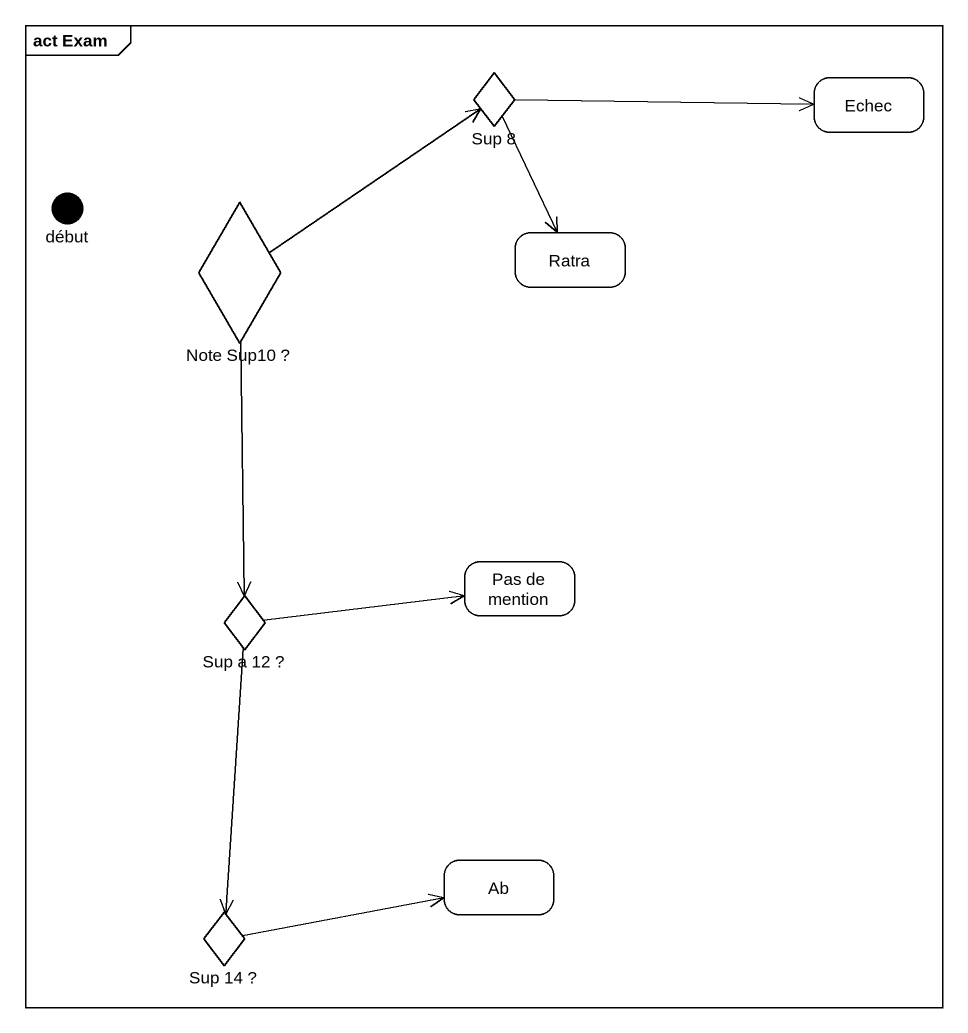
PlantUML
@startuml
mainframe act Exam
hide empty description
state "Sup 8" as Sup_8 <<choice>>
state Echec
state début <<start>>
state "Note Sup10 ?" as Note_Sup10 <<choice>>
state Ratra
state "Sup a 12 ?" as Sup_a_12 <<choice>>
state "Pas de mention" as Pas_de_mention
state Ab
state "Sup 14 ?" as Sup_14 <<choice>>
Sup_8 -right-> Echec
Sup_8 --> Ratra
Note_Sup10 -up-> Sup_8
Note_Sup10 --> Sup_a_12
Sup_a_12 -right-> Pas_de_mention
Sup_a_12 --> Sup_14
Sup_14 -right-> Ab
@enduml
